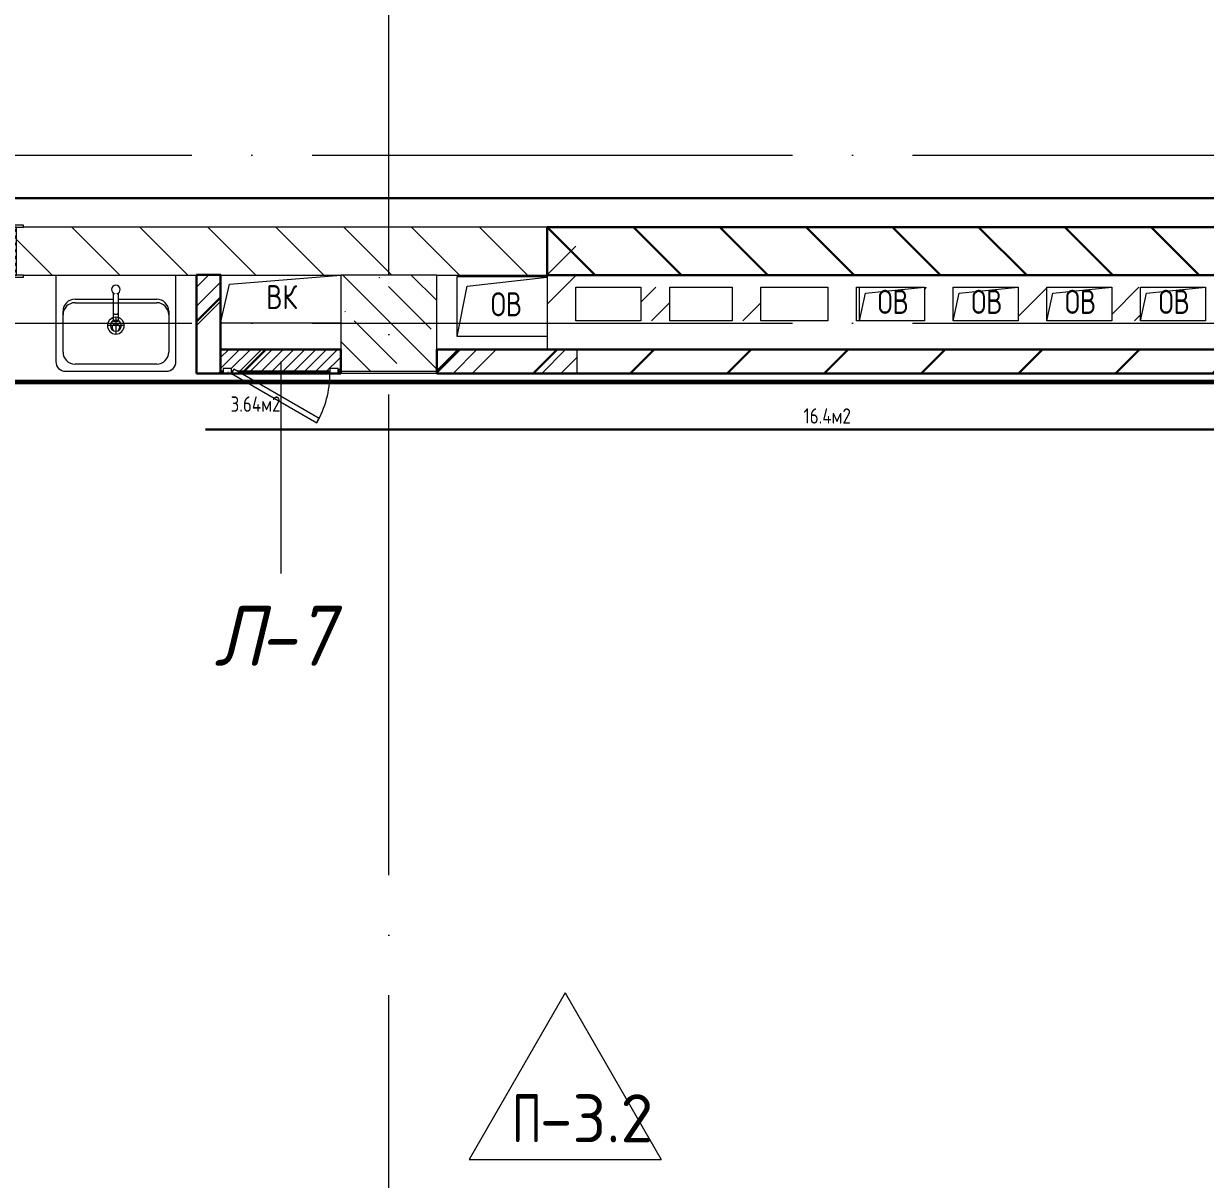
# Model space of a CAD drawing. Header units: millimetres. Extents: x -592259 to 288321, y -552984 to 293768.
# Drawn here: x -458 to 4462, y -211829 to -207020 of the extents above; entities that cross this region are included whole.
import ezdxf

# ---------------------------------------------------------------- set-up
doc = ezdxf.new("R2010")
doc.units = ezdxf.units.MM
doc.linetypes.add('ADSK_Линия сетки', pattern=[2500, 2000, -250, 0, -250])
for name, color, linetype, lineweight in [('0) блоки', 6, 'Continuous', 30), ('0.3) ПГП 6 вып', 4, 'Continuous', 30), ('2)Фархверки', 40, 'Continuous', 30), ('4) Штукатурка', 6, 'Continuous', 30), ('4.7) Штук. 6 вып.', 6, 'Continuous', 30), ('6.1) Шпаклевка 5 вып.', 160, 'Continuous', 60), ('A-DETL-GENF-OTLN', 250, 'Continuous', 5), ('A-DOOR-____-IDEN', 250, 'Continuous', 9), ('A-DOOR-____-MCUT', 250, 'Continuous', 5), ('A-DOOR-____-OTLN', 250, 'Continuous', 5), ('A-DOOR-FRAM-MCUT', 250, 'Continuous', 5), ('A-DOOR-FRAM-OTLN', 250, 'Continuous', 5), ('A-DOOR-GLAZ-MCUT', 250, 'Continuous', 5), ('A-FLOR-____-IDEN', 250, 'Continuous', 9), ('A-FLOR-____-OTLN', 250, 'Continuous', 9), ('A-GENM-____-MCUT', 250, 'Continuous', 25), ('A-GENM-____-OTLN', 250, 'Continuous', 9), ('A-GLAZ-____-OTLN', 250, 'Continuous', 5), ('A-WALL-____-MCUT', 250, 'Continuous', 13), ('A-WALL-____-PATT', 250, 'Continuous', 13), ('P-SANR-FIXT-OTLN', 250, 'Continuous', 9), ('S-COLS-____-MCUT', 250, 'Continuous', 25), ('S-COLS-____-OTLN', 250, 'Continuous', 9), ('S-GRID-____-OTLN', 250, 'Continuous', 9)]:
    doc.layers.add(name, color=color, linetype=linetype, lineweight=lineweight)
doc.styles.add('ISOCPEUR', font='isocpeur.ttf', dxfattribs={"width": 0.8, "height": 100})
doc.styles.add('ISOCPEUR_2', font='isocpeur.ttf', dxfattribs={"height": 160})
doc.styles.add('ISOCPEUR_I', font='isocpeui.ttf', dxfattribs={"width": 0.9, "height": 12.5})
doc.styles.add('А3', font='ГОСТ тип А.ttf')
pattern_1 = [(45, (-3188.22, -259241.4), (-224.5064, 224.5064), []), (45, (-3108.85, -259241.4), (0, 449.0128), []), (45, (-3267.6, -259241.4), (0, 449.0128), [])]
pattern_2 = [(45, (-3188.22, -259241.4), (-251.4472, 251.4472), []), (45, (-3188.22, -258860.4), (-251.4472, 251.4472), [])]
pattern_3 = [(45, (125, 0), (-22.6274, 22.6274), [])]

# ---------------------------------------------------------------- blocks, each defined once
blk = doc.blocks.new('Раковина_АИ_3D_Рен_МГН_Santek Neo 50 - Раковина 500x400x170-20710989-АР1_Маркировочный план 3 этажа')
at = {"layer": 'P-SANR-FIXT-OTLN', "lineweight": 5}
for p, q in [((-250, 25), (-250, -335)), ((250, -335), (250, 25)), ((-170, -75), (-10, -75)), ((-170, -89.7), (170, -89.7)), ((-10, -167), (-10, -50.2)), ((10, -50.2), (10, -167)), ((10, -75), (170, -75)), ((-220, -295), (-220, -125)), ((-220, -295), (-220, -139.7)), ((-5.9, -137), (-7, -137)), ((-7, -137), (-7, -137)), ((-5.9, -137), (5.9, -137)), ((7, -137), (5.9, -137)), ((7, -137), (7, -137)), ((220, -125), (220, -295)), ((220, -139.7), (220, -295)), ((35, -185), (-35, -185)), ((-10, -167), (10, -167)), ((0, -150), (0, -220)), ((-210, -375), (210, -375)), ((170, -345), (-170, -345)), ((170, -345), (-170, -345))]:
    blk.add_line(p, q, dxfattribs=at)
for centre, radius, start, end in [((0, -35), 18, 360, 180), ((0, -35), 18, 180, 250.809), ((0, -35), 18, 289.191, 360), ((0, -35), 18, 309.9994, 315), ((0, -35), 18, 324.9997, 330), ((-170, -125), 50, 90, 180), ((-170, -139.7), 50, 90, 180), ((0, -35), 18, 295.1932, 300), ((170, -125), 50, 0, 90), ((170, -139.7), 50, 0, 90), ((0, -185), 35, 0, 180), ((0, -185), 35, 106.6727, 180), ((0, -185), 35, 180, 0), ((0, -185), 35, 180, 360), ((0, -185), 23, 360, 180), ((0, -185), 23, 115.3299, 180), ((0, -185), 23, 180, 360), ((0, -185), 23, 180, 360), ((0, -185), 23, 360, 64.6701), ((0, -185), 35, 0, 73.3273), ((-170, -295), 50, 180, 270), ((-170, -295), 50, 180, 270), ((170, -295), 50, 270, 0), ((170, -295), 50, 270, 0), ((-210, -335), 40, 180, 270), ((210, -335), 40, 270, 0)]:
    blk.add_arc(centre, radius, start, end, dxfattribs=at)
for points in [[(-6.2, -51.9), (-6.1, -51.9), (-6, -52), (-5.9, -52)], [(5.9, -52), (6, -52), (6.1, -51.9), (6.2, -51.9)]]:
    blk.add_open_spline(points, degree=3, dxfattribs=at)
blk = doc.blocks.new('Сифон Orio для МГН - Сифон бутылочный-18345292-АР1_Маркировочный план 3 этажа')
at = {"layer": 'P-SANR-FIXT-OTLN', "lineweight": 5}
for start, end in [(90, 233.7432), (165, 233.7432), (165, 233.7432), (165, 180), (105, 135), (105, 135), (306.2568, 90), (345, 75), (345, 75), (45, 75), (345, 15), (195, 233.7432), (306.2568, 315), (306.2568, 315), (306.2568, 315)]:
    blk.add_arc((0, 0), 16, start, end, dxfattribs=at)
blk = doc.blocks.new('Дверь_СКБ_2Ст_Фрамуга1 - Н_ВВ-1_1_2500x2600h_Учебные помещения_Фрамуга справа_не ПБ-42111104-АР1_Маркировочный план 3 этажа')
at = {"layer": 'A-DOOR-____-OTLN'}
h = blk.add_hatch(dxfattribs=at)
h.set_pattern_fill('FP_12', color=256, style=0, pattern_type=2)
h.set_pattern_definition([(135, (1051.41, 164.685), (-14.1421, -14.1421), []), (225, (1051.41, 164.685), (14.1421, -14.1421), [])])
h.paths.add_polyline_path([(1237.5, -100), (1262.5, -100), (1262.5, 100), (1237.5, 100), (1237.5, -98)])
at = {"layer": 'A-DOOR-FRAM-OTLN'}
h = blk.add_hatch(dxfattribs=at)
h.set_pattern_fill('FP_13', color=256, style=0, pattern_type=2)
h.set_pattern_definition([(45, (-1071.384, 164.685), (-14.1421, 14.1421), []), (135, (-1071.384, 164.685), (-14.1421, -14.1421), [])])
h.paths.add_polyline_path([(-1237.5, -100), (-1212.5, -100), (-1212.5, 100), (-1237.5, 100)])
at = {"layer": 'A-DOOR-____-MCUT'}
for p, q in [((212.5, 1100), (212.5, 100)), ((262.5, 1100), (212.5, 1100)), ((262.5, 100), (262.5, 1100)), ((212.5, 100), (262.5, 100))]:
    blk.add_line(p, q, dxfattribs=at)
at = {"layer": 'A-DOOR-____-OTLN'}
for centre, radius, start, end in [((202.5, 100), 500, 360, 30), ((1222.5, 100), 520, 150, 180)]:
    blk.add_arc(centre, radius, start, end, dxfattribs=at)
at = {"layer": 'A-DOOR-FRAM-MCUT'}
for p, q in [((-1197.5, 108), (-1267.5, 108)), ((-1267.5, 108), (-1267.5, 100)), ((-1267.5, 100), (-1197.5, 100)), ((-1212.5, 100), (-1237.5, 100)), ((-1237.5, 100), (-1237.5, -100)), ((-1212.5, 100), (-1212.5, 20)), ((122.5, 100), (-1212.5, 100)), ((-1212.5, -100), (-1212.5, 100)), ((-1197.5, 100), (-1197.5, 108)), ((-1197.5, 100), (-1197.5, 20)), ((122.5, 100), (122.5, 108)), ((122.5, 108), (192.5, 108)), ((122.5, 100), (122.5, 20)), ((132.5, 108), (202.5, 108)), ((132.5, 100), (132.5, 108)), ((137.5, 100), (187.5, 100)), ((137.5, 100), (137.5, 20)), ((187.5, 20), (187.5, 100)), ((212.5, 100), (187.5, 100)), ((187.5, 100), (187.5, 20)), ((192.5, 108), (192.5, 100)), ((202.5, 108), (202.5, 100)), ((202.5, 100), (202.5, 20)), ((212.5, 60), (212.5, 100)), ((1212.5, 100), (1212.5, 60)), ((1237.5, 100), (1212.5, 100)), ((1292.5, 108), (1222.5, 108)), ((1222.5, 108), (1222.5, 100)), ((1222.5, 100), (1292.5, 100)), ((1237.5, 20), (1237.5, 100)), ((1262.5, 100), (1237.5, 100)), ((1237.5, 100), (1237.5, -100)), ((1262.5, -100), (1262.5, 100)), ((1292.5, 100), (1292.5, 108)), ((222.5, 60), (212.5, 60)), ((222.5, 20), (222.5, 60)), ((1212.5, 60), (1202.5, 60)), ((1202.5, 60), (1202.5, 20)), ((-1212.5, 20), (122.5, 20)), ((-1197.5, 20), (-1212.5, 20)), ((-1212.5, 20), (-1212.5, -100)), ((-1197.5, -100), (-1197.5, 20)), ((122.5, 12), (122.5, 20)), ((192.5, 12), (122.5, 12)), ((132.5, 20), (132.5, 12)), ((132.5, 12), (202.5, 12)), ((137.5, 20), (187.5, 20)), ((187.5, 20), (222.5, 20)), ((192.5, 20), (192.5, 12)), ((202.5, 12), (202.5, 20)), ((1202.5, 20), (1237.5, 20)), ((1237.5, 20), (1222.5, 20)), ((1222.5, 20), (1222.5, -100)), ((1237.5, -100), (1237.5, 20)), ((-1197.5, -100), (-1267.5, -100)), ((-1267.5, -100), (-1267.5, -108)), ((-1267.5, -108), (-1197.5, -108)), ((-1237.5, -100), (-1212.5, -100)), ((-1212.5, -100), (-1197.5, -100)), ((-1197.5, -108), (-1197.5, -100)), ((1222.5, -100), (1237.5, -100)), ((1292.5, -100), (1222.5, -100)), ((1222.5, -100), (1222.5, -108)), ((1222.5, -108), (1292.5, -108)), ((1237.5, -100), (1262.5, -100)), ((1292.5, -108), (1292.5, -100))]:
    blk.add_line(p, q, dxfattribs=at)
at = {"layer": 'A-DOOR-GLAZ-MCUT'}
for p, q in [((-1197.5, 70), (137.5, 70)), ((-1197.5, 50), (137.5, 50))]:
    blk.add_line(p, q, dxfattribs=at)
blk = doc.blocks.new('_Wn_-As_OpeningMEP_floor__Rectangular - _Wn_-As_OpeningMEP_floor__Rectangular-32466859-АР1_Маркировочный план 3 этажа')
at = {"layer": 'A-DETL-GENF-OTLN', "lineweight": 5}
for p, q in [((-110.5, 95.5), (135, 120)), ((-135, -20), (-110.5, 95.5))]:
    blk.add_line(p, q, dxfattribs=at)
blk = doc.blocks.new('BSC_Колонна _Прямоугольная - 400x400-31437719-АР1_Маркировочный план 3 этажа')
at = {"layer": 'S-COLS-____-OTLN', "lineweight": 5}
h = blk.add_hatch(dxfattribs=at)
h.set_pattern_fill('FP_25', color=256, style=0, pattern_type=2)
h.set_pattern_definition([(135, (-4249.98, -50975), (-142.5619, -142.5619), []), (135, (-4107.42, -50975), (-142.5619, -142.5619), [252.016, -50.403, 3.353, -47.05])])
h.paths.add_polyline_path([(-199.8, -200), (200, -200), (200, 200), (-200, 200), (-199.8, -199)])
at = {"layer": 'S-COLS-____-MCUT', "lineweight": 5}
for p, q in [((200, 200), (-200, 200)), ((-200, 200), (-200, -109)), ((200, -200), (200, 200)), ((-200, -109), (-200, -199)), ((-199.8, -200), (200, -200))]:
    blk.add_line(p, q, dxfattribs=at)
blk = doc.blocks.new('_Wn_-As_OpeningMEP_floor__Rectangular - _Wn_-As_OpeningMEP_floor__Rectangular-32466879-АР1_Маркировочный план 3 этажа')
at = {"layer": 'A-DETL-GENF-OTLN', "lineweight": 5}
for p, q in [((-158.9, 133.9), (174.7, 172.1)), ((-200, -75), (-158.9, 133.9))]:
    blk.add_line(p, q, dxfattribs=at)
blk = doc.blocks.new('_Wn_-As_OpeningMEP_floor__Rectangular - _Wn_-As_OpeningMEP_floor__Rectangular-V52-АР1_Маркировочный план 3 этажа')
at = {"layer": 'A-DETL-GENF-OTLN', "lineweight": 5}
for p, q in [((-212.2, 112.2), (250, 150)), ((-250, -50), (-212.2, 112.2))]:
    blk.add_line(p, q, dxfattribs=at)
blk = doc.blocks.new('АР_Люк - ЛРС_ВК_500х400_наружный_NCS S 1000-N-42736189-АР1_Маркировочный план 3 этажа')
at = {"layer": 'A-DOOR-____-OTLN'}
h = blk.add_hatch(dxfattribs=at)
h.set_pattern_fill('FP_54', color=256, style=0, pattern_type=2)
h.set_pattern_definition(pattern_3)
h.paths.add_polyline_path([(340, 43), (347.7, 43), (347.5, 44.5)])
h.paths.add_polyline_path([(-35.1, 50), (-80, 50), (-80, 30), (-115, 30), (-115, 50), (-125, 50), (-124.8, -50), (375, -50), (375, 50), (365, 50), (365, 30), (330, 30), (330, 41), (340, 43), (330, 43), (330, 50), (320, 32.7), (290, 50)])
h = blk.add_hatch(dxfattribs=at)
h.set_pattern_fill('FP_54', color=256, style=0, pattern_type=2)
h.set_pattern_definition(pattern_3)
h.paths.add_polyline_path([(-124.8, 40), (-125, 40), (-124.8, 40)])
at = {"layer": 'A-DETL-GENF-OTLN', "lineweight": 5}
for p, q in [((375, 50), (-125, 50)), ((-125, 50), (-125, -50)), ((375, -50), (375, 50)), ((-125, -50), (375, -50))]:
    blk.add_line(p, q, dxfattribs=at)
at = {"layer": 'A-DOOR-____-MCUT', "lineweight": 5}
for p, q in [((-25.1, 255), (-35.1, 237.7)), ((330, 50), (-25.1, 255)), ((-35.1, 237.7), (320, 32.7)), ((-80, 50), (-115, 50)), ((-115, 50), (-115, 30)), ((-80, 30), (-80, 50)), ((320, 32.7), (330, 50)), ((365, 50), (330, 50)), ((330, 50), (330, 30)), ((365, 30), (365, 50)), ((-115, 30), (-80, 30)), ((330, 30), (365, 30))]:
    blk.add_line(p, q, dxfattribs=at)
blk.add_arc((330, 50), 410, 150, 180, dxfattribs=at)
at = {"layer": 'A-DOOR-____-OTLN'}
blk.add_line((330, 50), (-25.1, 255), dxfattribs=at)
blk = doc.blocks.new('ASML_АР_Отделка Люка - ВО Отделка люков_Грунтовка 0_Шпатлевка 0_Окраска 0_0-42722003-АР1_Маркировочный план 3 этажа')
at = {"layer": 'A-GENM-____-MCUT', "lineweight": 5}
for p, q in [((-240, 3), (-250, 3)), ((-250, 3), (-250, 0)), ((177.1, 3), (-205, 3)), ((205, 3), (201, 3)), ((250, 3), (240, 3)), ((250, 0), (250, 3)), ((-250, 0), (-240, 0)), ((-205, 0), (182.3, 0)), ((199.2, 0), (205, 0)), ((240, 0), (250, 0))]:
    blk.add_line(p, q, dxfattribs=at)
blk = doc.blocks.new('AAR_СКБ_Марка_Перекрытия - Марка пола-17325028-АР1_Маркировочный план 3 этажа')
at = {"layer": 'A-FLOR-____-IDEN'}
for p, q in [((0, 6.932), (-4.002, 0)), ((0, 6.932), (4.002, 0)), ((-4.002, 0), (4.002, 0))]:
    blk.add_line(p, q, dxfattribs=at)

msp = doc.modelspace()

# ---------------------------------------------------------------- hatches: boundary and pattern name
at = {"layer": '0) блоки'}
h = msp.add_hatch(dxfattribs=at)
h.set_pattern_fill('ANSI31', color=256, scale=80, angle=90)
h.set_pattern_definition([(135, (1721.49, -207866.4), (-179.605, -179.605), [])])
h.paths.add_polyline_path([(5361.7544, -208066.3892), (1721.4854, -208066.3892), (1721.4854, -207866.3892), (5361.7544, -207866.3892)])
at = {"layer": '0.3) ПГП 6 вып'}
h = msp.add_hatch(dxfattribs=at)
h.set_pattern_fill('ANSI31', color=4, scale=90)
h.paths.add_polyline_path([(261.7544, -208475.3892), (361.7544, -208475.3892), (361.7544, -208065.4722), (261.7544, -208065.4722)])
h = msp.add_hatch(dxfattribs=at)
h.set_pattern_fill('ANSI31', color=4, scale=90)
h.paths.add_polyline_path([(361.7544, -208475.3892), (861.7763, -208475.3892), (861.7763, -208375.3892), (361.7544, -208375.3892)])
h = msp.add_hatch(dxfattribs=at)
h.set_pattern_fill('ANSI31', color=4, scale=90)
h.paths.add_polyline_path([(1261.7544, -208475.3886), (5361.7544, -208475.3886), (5361.7544, -208375.3886), (1261.7544, -208375.3886)])
at = {"layer": 'A-WALL-____-PATT', "lineweight": 15, "true_color": 0x000000}
h = msp.add_hatch(dxfattribs=at)
h.set_pattern_fill('FP_1', color=18, style=0, pattern_type=2)
h.set_pattern_definition([(135, (-3188.22, -259241.39), (-141.42136, -141.42136), [])])
h.paths.add_polyline_path([(149.1054, -208066.3892), (1721.4854, -208066.3892), (1721.4854, -207866.3892), (-488.2456, -207866.3892), (-488.2456, -208066.3892), (4.9256, -208066.3892)])
h.paths.add_polyline_path([(-3188.2456, -208066.3886), (-2988.2462, -208066.3886), (-2988.2456, -207866.3892), (-3188.2456, -207866.3892)])
h = msp.add_hatch(dxfattribs=at)
h.set_pattern_fill('FP_2', color=18, style=0, pattern_type=2)
h.set_pattern_definition(pattern_2)
h.paths.add_polyline_path([(1721.4854, -208376.3886), (1722.4854, -208375.3886), (1841.4854, -208375.3886), (1841.4854, -207866.3892), (1721.4854, -207866.3892), (1721.4854, -208322.7413)])
h = msp.add_hatch(dxfattribs=at)
h.set_pattern_fill('FP_9', color=18, style=0, pattern_type=2)
h.set_pattern_definition(pattern_1)
h.paths.add_polyline_path([(276.4485, -208475.3886), (361.7544, -208475.3886), (361.7544, -208066.3892), (261.7544, -208066.3892), (261.7544, -208475.3886)])
h = msp.add_hatch(dxfattribs=at)
h.set_pattern_fill('FP_2', color=18, style=0, pattern_type=2)
h.set_pattern_definition(pattern_2)
h.paths.add_polyline_path([(2167.623, -208256.3886), (2231.4854, -208256.3886), (2231.4854, -208116.3892), (2111.4854, -208116.3892), (2111.4854, -208256.3886)])
h = msp.add_hatch(dxfattribs=at)
h.set_pattern_fill('FP_2', color=18, style=0, pattern_type=2)
h.set_pattern_definition(pattern_2)
h.paths.add_polyline_path([(2611.4854, -208256.3886), (2611.4854, -208116.3892), (2491.4854, -208116.3892), (2491.7763, -208256.3886)])
h = msp.add_hatch(dxfattribs=at)
h.set_pattern_fill('FP_2', color=18, style=0, pattern_type=2)
h.set_pattern_definition(pattern_2)
h.paths.add_polyline_path([(3321.0617, -208256.3886), (3411.8153, -208256.3886), (3411.8153, -208116.3892), (3291.8153, -208116.3892), (3291.8153, -208256.3886)])
h = msp.add_hatch(dxfattribs=at)
h.set_pattern_fill('FP_2', color=18, style=0, pattern_type=2)
h.set_pattern_definition(pattern_2)
h.paths.add_polyline_path([(3801.8153, -208256.3886), (3801.8153, -208116.3892), (3681.8154, -208116.3892), (3681.8154, -208256.3886), (3726.2434, -208256.3886)])
h = msp.add_hatch(dxfattribs=at)
h.set_pattern_fill('FP_2', color=18, style=0, pattern_type=2)
h.set_pattern_definition(pattern_2)
h.paths.add_polyline_path([(4130.8034, -208256.3886), (4191.8153, -208256.3886), (4191.8153, -208116.3892), (4071.8155, -208116.3892), (4071.8153, -208256.3886)])
h = msp.add_hatch(dxfattribs=at)
h.set_pattern_fill('FP_9', color=18, style=0, pattern_type=2)
h.set_pattern_definition(pattern_1)
h.paths.add_polyline_path([(1846.8153, -208475.3886), (1846.8153, -208376.3886), (1261.7544, -208375.3886), (1261.7544, -208475.3886), (1841.4854, -208475.3886)])

# ---------------------------------------------------------------- linework, layer by layer
at = {"layer": '0) блоки'}
msp.add_lwpolyline([(5361.7544, -208066.3892), (1721.4854, -208066.3892), (1721.4854, -207866.3892), (5361.7544, -207866.3892)], close=True, dxfattribs=at)
at = {"layer": '0.3) ПГП 6 вып'}
for points in [[(261.7544, -208475.3892), (361.7544, -208475.3892), (361.7544, -208065.4722), (261.7544, -208065.4722)], [(361.7544, -208475.3892), (861.7763, -208475.3892), (861.7763, -208375.3892), (361.7544, -208375.3892)], [(1261.7544, -208475.3886), (5361.7544, -208475.3886), (5361.7544, -208375.3886), (1261.7544, -208375.3886)]]:
    msp.add_lwpolyline(points, close=True, dxfattribs=at)
at = {"layer": '4) Штукатурка'}
msp.add_line((29058.6779, -207745.3052), (-2915.9711, -207745.3052), dxfattribs=at)
at = {"layer": '4.7) Штук. 6 вып.'}
msp.add_lwpolyline([(298.6548, -208708.3572), (10845.7695, -208708.3572)], dxfattribs=at)
at = {"layer": '6.1) Шпаклевка 5 вып.'}
msp.add_lwpolyline([(-2988.2237, -215534.3886), (14117.4721, -215534.3886), (14117.4721, -208511.0427), (-2988.2237, -208511.0427)], close=True, dxfattribs=at)
at = {"layer": 'A-DOOR-____-IDEN', "color": 18, "true_color": 0x000000}
msp.add_line((611.9722, -208425.3886), (611.9722, -209308.1299), dxfattribs=at)
at = {"layer": 'A-FLOR-____-OTLN', "color": 18, "lineweight": 5, "true_color": 0x000000}
for p, q in [((1346.8153, -208321.4488), (1346.8153, -208071.4488)), ((1346.8153, -208071.4488), (1721.4854, -208071.4488)), ((3021.8153, -208256.3886), (3021.8153, -208116.3892)), ((861.7544, -208266.3892), (361.7544, -208266.3892)), ((1721.4854, -208321.4488), (1346.8153, -208321.4488)), ((1261.7544, -208475.3886), (861.9722, -208475.3886))]:
    msp.add_line(p, q, dxfattribs=at)
at = {"layer": 'A-WALL-____-MCUT', "color": 18, "lineweight": 15, "true_color": 0x000000}
for p, q in [((5241.7544, -207866.3892), (-458.2456, -207866.3892)), ((1721.4854, -207866.3892), (1721.4854, -208376.3886)), ((-458.2456, -208066.3892), (861.7544, -208066.3892)), ((261.7544, -208066.3892), (261.7544, -208475.3886)), ((361.7544, -208375.3886), (361.7544, -208066.3892)), ((1261.7544, -208066.3892), (1721.4854, -208066.3892)), ((1841.4854, -208256.3886), (1841.4854, -208116.3892)), ((1841.4854, -208116.3892), (2111.4854, -208116.3892)), ((2111.4854, -208116.3892), (2111.4854, -208256.3886)), ((2231.4854, -208256.3886), (2231.4854, -208116.3892)), ((2231.4854, -208116.3892), (2491.4854, -208116.3892)), ((2491.4854, -208116.3892), (2491.4854, -208256.3886)), ((2611.4854, -208256.3886), (2611.4854, -208116.3892)), ((2611.4854, -208116.3892), (2889.8153, -208116.3892)), ((2889.8153, -208116.3892), (2889.8153, -208256.3886)), ((3009.8153, -208256.3886), (3009.8153, -208116.3892)), ((3009.8153, -208116.3892), (3291.8153, -208116.3892)), ((3291.8153, -208116.3892), (3291.8153, -208256.3886)), ((3411.8153, -208256.3886), (3411.8153, -208116.3892)), ((3411.8153, -208116.3892), (3681.8153, -208116.3892)), ((3681.8153, -208116.3892), (3681.8153, -208256.3886)), ((3801.8153, -208256.3886), (3801.8153, -208116.3892)), ((3801.8153, -208116.3892), (4071.8153, -208116.3892)), ((4071.8153, -208116.3892), (4071.8153, -208256.3886)), ((4191.8153, -208256.3886), (4191.8153, -208116.3892)), ((4191.8153, -208116.3892), (4461.8153, -208116.3892)), ((4461.8153, -208116.3892), (4461.8153, -208256.3886)), ((2111.4854, -208256.3886), (1841.4854, -208256.3886)), ((2491.4854, -208256.3886), (2231.4854, -208256.3886)), ((2889.8153, -208256.3886), (2611.4854, -208256.3886)), ((3291.8153, -208256.3886), (3009.8153, -208256.3886)), ((3681.8153, -208256.3886), (3411.8153, -208256.3886)), ((4071.8153, -208256.3886), (3801.8153, -208256.3886)), ((4461.8153, -208256.3886), (4191.8153, -208256.3886)), ((861.7544, -208375.3886), (361.7544, -208375.3886)), ((1846.8153, -208375.3886), (1261.7544, -208375.3886)), ((1721.4854, -208376.3886), (5361.7544, -208376.3886)), ((1846.8153, -208475.3886), (1846.8153, -208375.3886)), ((261.7544, -208475.3886), (371.9722, -208475.3886)), ((446.9722, -208475.3886), (816.9722, -208475.3886)), ((851.9722, -208475.3886), (861.7763, -208475.3886)), ((861.7763, -208475.3886), (861.7763, -208468.3886)), ((1261.7544, -208466.3886), (1261.7544, -208475.3886)), ((1261.7544, -208475.3886), (1846.8153, -208475.3886))]:
    msp.add_line(p, q, dxfattribs=at)
at = {"layer": 'S-GRID-____-OTLN', "color": 18, "linetype": 'ADSK_Линия сетки', "true_color": 0x000000}
for p, q in [((1061.7763, -220563.733), (1061.7763, -199653.1503)), ((-6757.7749, -207566.3886), (70471.963, -207566.3886)), ((-6757.7749, -208266.3886), (70471.963, -208266.3886))]:
    msp.add_line(p, q, dxfattribs=at)

# ---------------------------------------------------------------- block references
at = {"layer": 'A-DOOR-____-OTLN', "color": 18, "true_color": 0x000000}
msp.add_blockref('Дверь_СКБ_2Ст_Фрамуга1 - Н_ВВ-1_1_2500x2600h_Учебные помещения_Фрамуга справа_не ПБ-42111104-АР1_Маркировочный план 3 этажа', (-1750.7456, -207966.3892), dxfattribs=at)
at = {"layer": 'A-DOOR-____-OTLN', "color": 18, "true_color": 0x000000, "rotation": 180}
msp.add_blockref('АР_Люк - ЛРС_ВК_500х400_наружный_NCS S 1000-N-42736189-АР1_Маркировочный план 3 этажа', (736.9722, -208425.3886), dxfattribs=at)
at = {"layer": 'A-FLOR-____-IDEN', "color": 18, "true_color": 0x000000, "xscale": 99.99999999999993, "yscale": 99.99999999999993, "zscale": 99.99999999999993}
msp.add_blockref('AAR_СКБ_Марка_Перекрытия - Марка пола-17325028-АР1_Маркировочный план 3 этажа', (1796.2463, -211746.6321), dxfattribs=at)
at = {"layer": 'A-GENM-____-OTLN', "color": 18, "lineweight": 5, "true_color": 0x000000, "rotation": 180}
msp.add_blockref('ASML_АР_Отделка Люка - ВО Отделка люков_Грунтовка 0_Шпатлевка 0_Окраска 0_0-42722003-АР1_Маркировочный план 3 этажа', (611.9722, -208465.3886), dxfattribs=at)
at = {"layer": 'A-GLAZ-____-OTLN', "color": 18, "true_color": 0x000000}
for name, p in [('_Wn_-As_OpeningMEP_floor__Rectangular - _Wn_-As_OpeningMEP_floor__Rectangular-V52-АР1_Маркировочный план 3 этажа', (611.7544, -208216.3892)), ('_Wn_-As_OpeningMEP_floor__Rectangular - _Wn_-As_OpeningMEP_floor__Rectangular-32466879-АР1_Маркировочный план 3 этажа', (1546.8153, -208246.4488)), ('_Wn_-As_OpeningMEP_floor__Rectangular - _Wn_-As_OpeningMEP_floor__Rectangular-32466859-АР1_Маркировочный план 3 этажа', (3156.8153, -208236.3889)), ('_Wn_-As_OpeningMEP_floor__Rectangular - _Wn_-As_OpeningMEP_floor__Rectangular-32466859-АР1_Маркировочный план 3 этажа', (3546.8153, -208236.3889)), ('_Wn_-As_OpeningMEP_floor__Rectangular - _Wn_-As_OpeningMEP_floor__Rectangular-32466859-АР1_Маркировочный план 3 этажа', (3936.8153, -208236.3889)), ('_Wn_-As_OpeningMEP_floor__Rectangular - _Wn_-As_OpeningMEP_floor__Rectangular-32466859-АР1_Маркировочный план 3 этажа', (4326.8153, -208236.3889))]:
    msp.add_blockref(name, p, dxfattribs=at)
at = {"layer": 'P-SANR-FIXT-OTLN', "color": 18, "lineweight": 5, "true_color": 0x000000}
for name, p in [('Раковина_АИ_3D_Рен_МГН_Santek Neo 50 - Раковина 500x400x170-20710989-АР1_Маркировочный план 3 этажа', (-74.2237, -208091.3778)), ('Сифон Orio для МГН - Сифон бутылочный-18345292-АР1_Маркировочный план 3 этажа', (-74.2237, -208284.3892))]:
    msp.add_blockref(name, p, dxfattribs=at)
at = {"layer": 'S-COLS-____-OTLN', "color": 18, "lineweight": 5, "true_color": 0x000000}
msp.add_blockref('BSC_Колонна _Прямоугольная - 400x400-31437719-АР1_Маркировочный план 3 этажа', (1061.7544, -208266.3886), dxfattribs=at)

# ---------------------------------------------------------------- texts
at = {"layer": '0.3) ПГП 6 вып', "char_height": 63.81659, "attachment_point": 1, "style": 'А3'}
for s, insert in [('3.64м2', (403.5225, -208570.9963)), ('16.4м2', (2788.8097, -208620.3364))]:
    msp.add_mtext_dynamic_manual_height_columns(s, width=1367.025343, gutter_width=319.083, heights=[0], dxfattribs=dict(at, insert=insert))
at = {"layer": '2)Фархверки', "char_height": 100, "width": 160.3375, "attachment_point": 1, "style": 'ISOCPEUR'}
for s, insert in [('ВК', (551.7755, -208107.4337)), ('ОВ', (1486.8363, -208137.4934)), ('ОВ', (3096.8363, -208127.4334)), ('ОВ', (3486.8363, -208127.4334)), ('ОВ', (3876.8363, -208127.4334)), ('ОВ', (4266.8363, -208127.4334))]:
    msp.add_mtext(s, dxfattribs=dict(at, insert=insert))
at = {"layer": 'A-DOOR-____-IDEN', "color": 18, "true_color": 0x000000, "char_height": 250, "attachment_point": 1, "style": 'ISOCPEUR_I'}
for s, insert, width in [('\\fISOCPEUR|b0|i1|c204|p34|;\\W.9;Л', (335.1915, -209441.7758), 223.670812), ('-7', (519.7384, -209441.7758), 404.0505)]:
    msp.add_mtext(s, dxfattribs=dict(at, insert=insert, width=width))
at = {"layer": 'A-FLOR-____-IDEN', "color": 18, "true_color": 0x000000, "char_height": 200, "attachment_point": 1, "style": 'ISOCPEUR_2'}
for s, insert, width in [('\\fISOCPEUR|b0|i0|c204|p34|;\\W.7;П', (1574.9113, -211475.2463), 140.295312), ('-3.2', (1690.6665, -211475.2463), 420.885937)]:
    msp.add_mtext(s, dxfattribs=dict(at, insert=insert, width=width))

doc.saveas('drawing.dxf')
